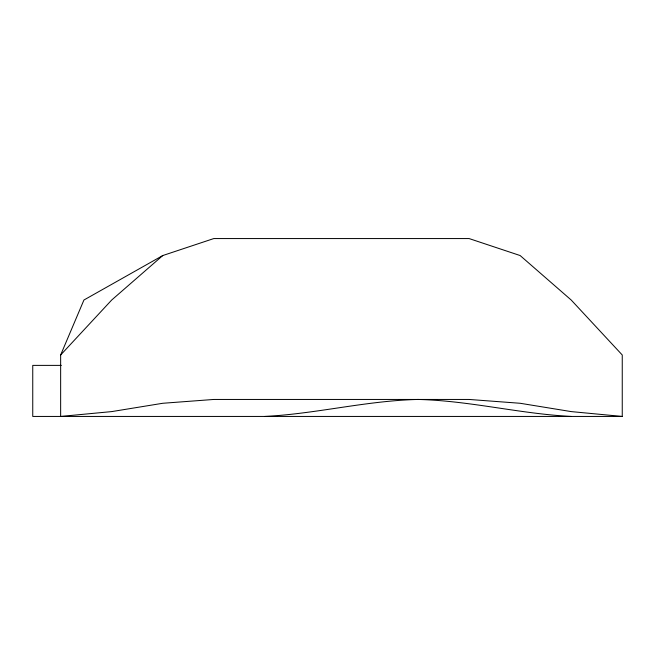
<?xml version="1.0" encoding="UTF-8"?>
<svg xmlns="http://www.w3.org/2000/svg" width="655" height="655" viewBox="0 0 655 655"><rect width="100%" height="100%" fill="white"/><g stroke="black" fill="none" stroke-linecap="round" stroke-linejoin="round"><path stroke-width="0.98" d="M622.25 416.441L571.193 411.594L520.144 403.275L469.086 399.452L213.808 399.452L162.759 403.275L111.702 411.594L60.645 416.441L60.645 354.985L83.93 300.015L162.759 255.548L213.808 238.559L469.086 238.559L520.144 255.548L571.193 300.015L622.25 354.985L622.25 416.441L32.75 416.441L32.75 365.384L61.341 365.384M60.645 354.985L111.702 300.015L162.759 255.548M264.866 416.441C316.324 413.804 366.456 400.68 418.029 399.452C469.602 400.68 519.742 413.804 571.193 416.441"/></g></svg>
